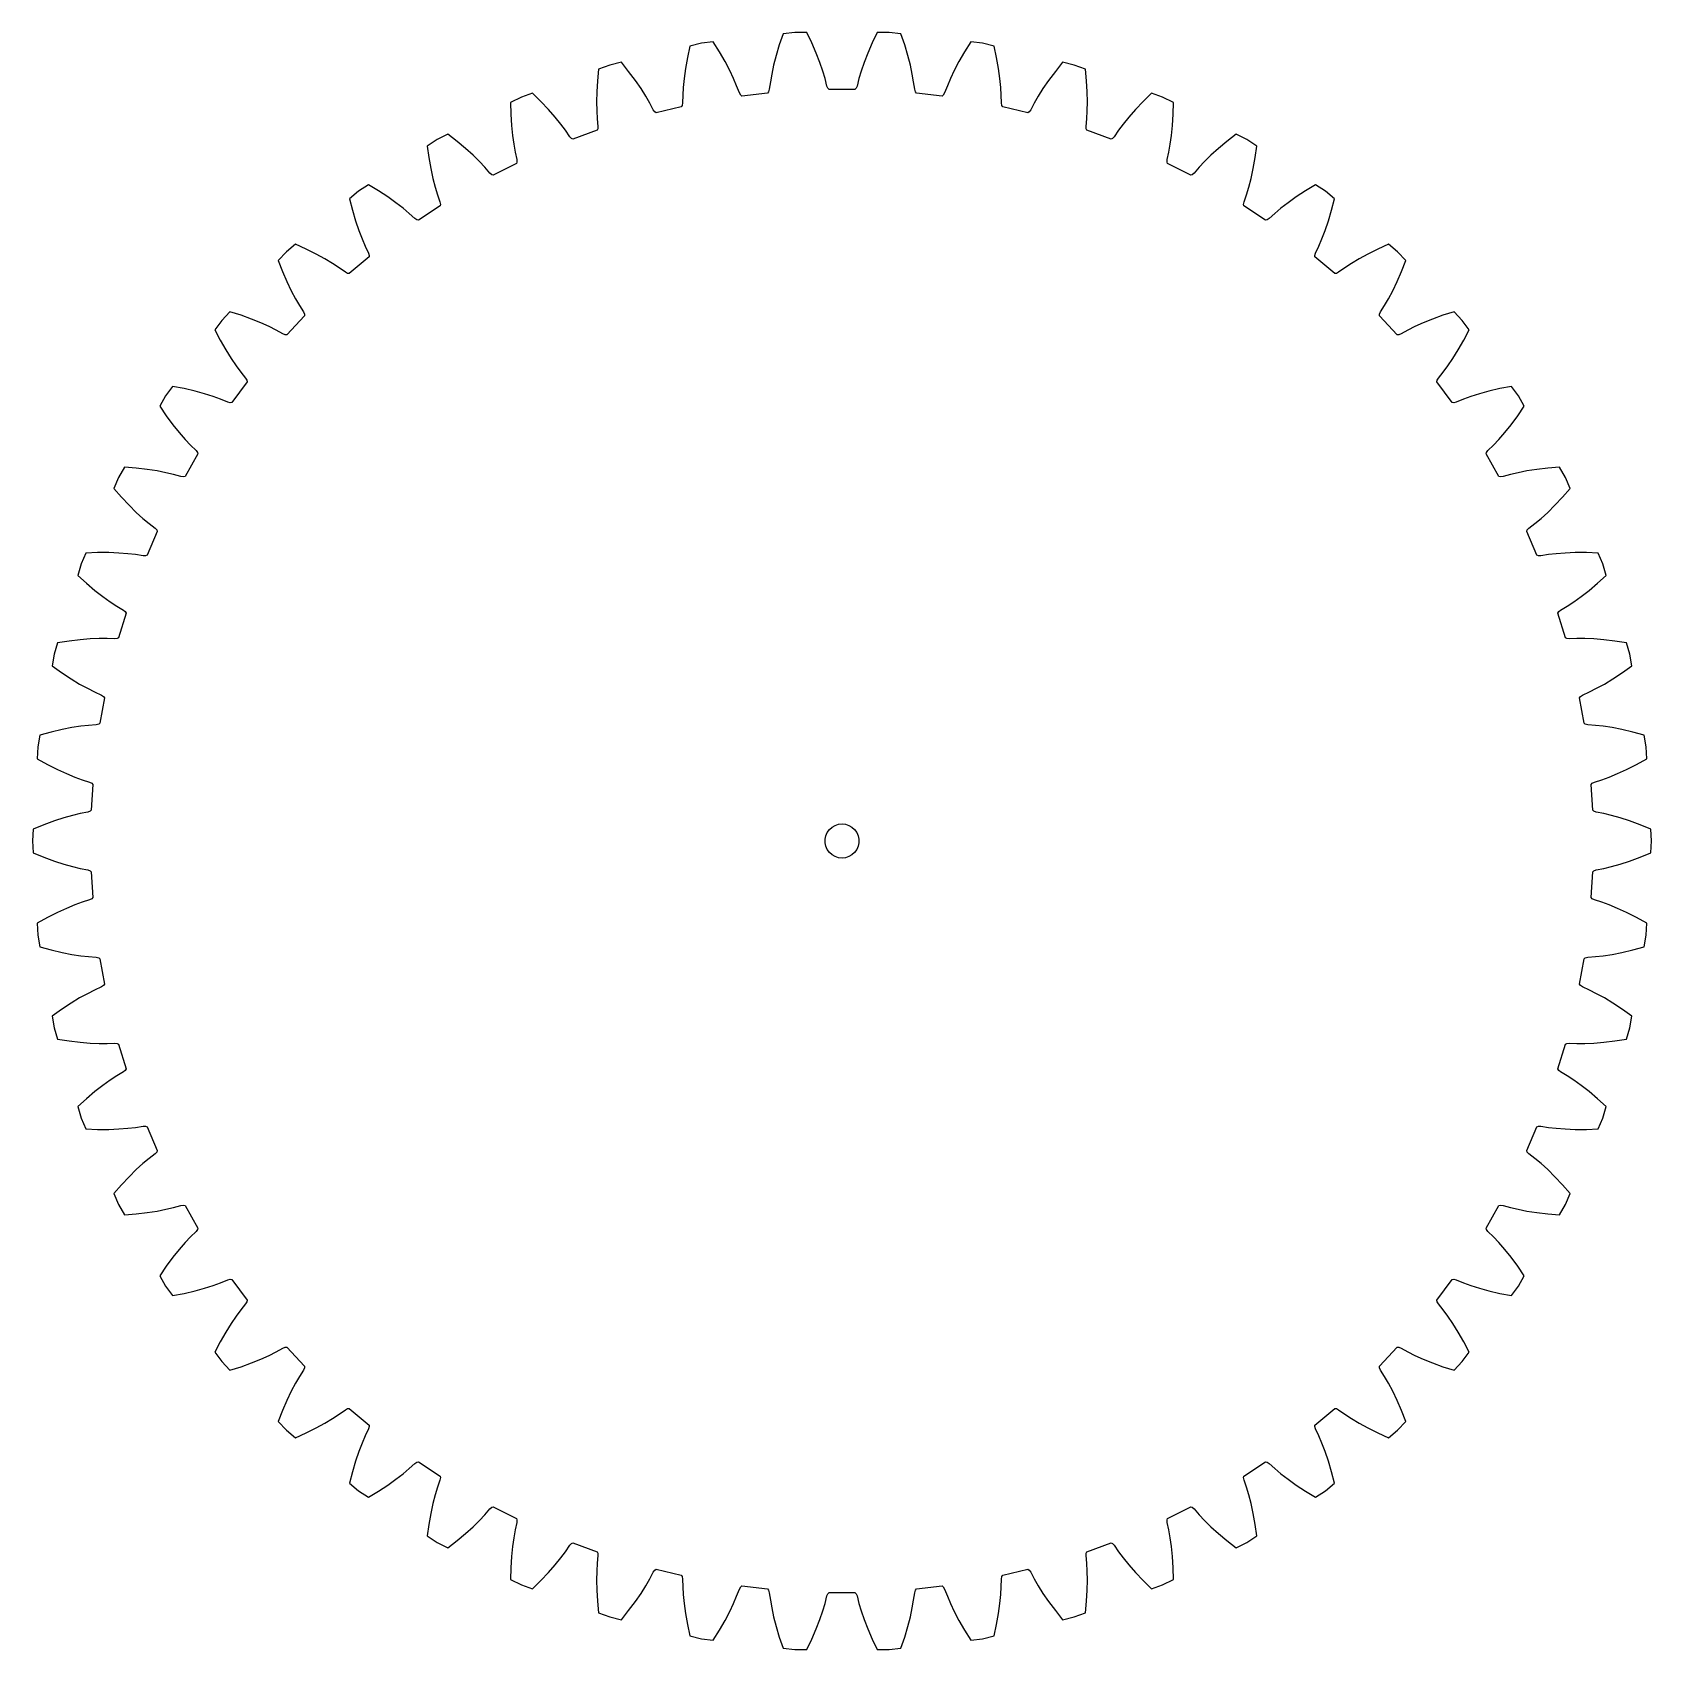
# Model space of a CAD drawing. Header units: metres. Extents: x -71 to 71, y -71 to 71.
import ezdxf

# ---------------------------------------------------------------- set-up
doc = ezdxf.new("R2010")
doc.units = ezdxf.units.M

msp = doc.modelspace()

# ---------------------------------------------------------------- linework, layer by layer
for p, q in [((-13.4, 69.98), (-13.62, 68.97)), ((-12.38, 70.22), (-13.4, 69.98)), ((-11.34, 70.34), (-12.38, 70.22)), ((-10.79, 69.47), (-11.34, 70.34)), ((-5.52, 70.09), (-5.8, 69.14)), ((-5.19, 71.06), (-5.52, 70.09)), ((-4.15, 71.18), (-5.19, 71.06)), ((-3.1, 71.18), (-4.15, 71.18)), ((-2.66, 70.25), (-3.1, 71.18)), ((-2.27, 69.35), (-2.66, 70.25)), ((2.66, 70.25), (2.27, 69.35)), ((3.1, 71.18), (2.66, 70.25)), ((4.15, 71.18), (3.1, 71.18)), ((5.19, 71.06), (4.15, 71.18)), ((5.52, 70.09), (5.19, 71.06)), ((5.8, 69.14), (5.52, 70.09)), ((11.34, 70.34), (10.79, 69.47)), ((12.38, 70.22), (11.34, 70.34)), ((13.4, 69.98), (12.38, 70.22)), ((13.62, 68.97), (13.4, 69.98)), ((-19.43, 68.55), (-20.45, 68.31)), ((-18.79, 67.75), (-19.43, 68.55)), ((-13.62, 68.97), (-13.79, 68)), ((-10.3, 68.62), (-10.79, 69.47)), ((-9.89, 67.83), (-10.3, 68.62)), ((-5.8, 69.14), (-6.02, 68.29)), ((-1.95, 68.52), (-2.27, 69.35)), ((-1.69, 67.78), (-1.95, 68.52)), ((1.95, 68.52), (1.69, 67.78)), ((2.27, 69.35), (1.95, 68.52)), ((6.02, 68.29), (5.8, 69.14)), ((10.3, 68.62), (9.89, 67.83)), ((10.79, 69.47), (10.3, 68.62)), ((13.79, 68), (13.62, 68.97)), ((19.43, 68.55), (18.79, 67.75)), ((20.45, 68.31), (19.43, 68.55)), ((-21.43, 67.95), (-21.53, 66.93)), ((-20.45, 68.31), (-21.43, 67.95)), ((-18.2, 66.96), (-18.79, 67.75)), ((-13.91, 67.12), (-13.98, 66.34)), ((-13.79, 68), (-13.91, 67.12)), ((-9.55, 67.12), (-9.89, 67.83)), ((-9.28, 66.49), (-9.55, 67.12)), ((-6.19, 67.51), (-6.31, 66.83)), ((-6.02, 68.29), (-6.19, 67.51)), ((-1.49, 67.11), (-1.69, 67.78)), ((-1.33, 66.46), (-1.49, 67.11)), ((1.49, 67.11), (1.33, 66.46)), ((1.69, 67.78), (1.49, 67.11)), ((6.19, 67.51), (6.02, 68.29)), ((6.31, 66.83), (6.19, 67.51)), ((9.55, 67.12), (9.28, 66.49)), ((9.89, 67.83), (9.55, 67.12)), ((13.91, 67.12), (13.79, 68)), ((13.98, 66.34), (13.91, 67.12)), ((18.79, 67.75), (18.2, 66.96)), ((21.43, 67.95), (20.45, 68.31)), ((21.53, 66.93), (21.43, 67.95)), ((-27.26, 65.83), (-28.24, 65.47)), ((-26.52, 65.11), (-27.26, 65.83)), ((-21.59, 65.94), (-21.61, 65.06)), ((-21.53, 66.93), (-21.59, 65.94)), ((-17.7, 66.23), (-18.2, 66.96)), ((-17.28, 65.56), (-17.7, 66.23)), ((-14.02, 65.65), (-14.04, 64.98)), ((-13.98, 66.34), (-14.02, 65.65)), ((-9.03, 65.86), (-9.28, 66.49)), ((-8.92, 65.66), (-9.03, 65.86)), ((-8.81, 65.58), (-8.92, 65.66)), ((-6.55, 65.84), (-8.81, 65.58)), ((-6.46, 65.95), (-6.55, 65.84)), ((-6.4, 66.17), (-6.46, 65.95)), ((-6.31, 66.83), (-6.4, 66.17)), ((-1.24, 66.26), (-1.33, 66.46)), ((-1.14, 66.16), (-1.24, 66.26)), ((1.14, 66.16), (-1.14, 66.16)), ((1.24, 66.26), (1.14, 66.16)), ((1.33, 66.46), (1.24, 66.26)), ((6.4, 66.17), (6.31, 66.83)), ((6.46, 65.95), (6.4, 66.17)), ((6.55, 65.84), (6.46, 65.95)), ((8.81, 65.58), (6.55, 65.84)), ((8.92, 65.66), (8.81, 65.58)), ((9.03, 65.86), (8.92, 65.66)), ((9.28, 66.49), (9.03, 65.86)), ((14.02, 65.65), (13.98, 66.34)), ((14.04, 64.98), (14.02, 65.65)), ((17.7, 66.23), (17.28, 65.56)), ((18.2, 66.96), (17.7, 66.23)), ((21.59, 65.94), (21.53, 66.93)), ((21.61, 65.06), (21.59, 65.94)), ((27.26, 65.83), (26.52, 65.11)), ((28.24, 65.47), (27.26, 65.83)), ((-28.24, 65.47), (-29.18, 65)), ((-29.18, 65), (-29.16, 63.97)), ((-25.85, 64.39), (-26.52, 65.11)), ((-25.27, 63.72), (-25.85, 64.39)), ((-21.61, 65.06), (-21.59, 64.27)), ((-21.59, 64.27), (-21.55, 63.58)), ((-16.93, 64.96), (-17.28, 65.56)), ((-16.62, 64.36), (-16.93, 64.96)), ((-16.48, 64.19), (-16.62, 64.36)), ((-16.37, 64.11), (-16.48, 64.19)), ((-14.15, 64.64), (-16.37, 64.11)), ((-14.08, 64.76), (-14.15, 64.64)), ((-14.04, 64.98), (-14.08, 64.76)), ((14.08, 64.76), (14.04, 64.98)), ((14.15, 64.64), (14.08, 64.76)), ((16.37, 64.11), (14.15, 64.64)), ((16.48, 64.19), (16.37, 64.11)), ((16.62, 64.36), (16.48, 64.19)), ((16.93, 64.96), (16.62, 64.36)), ((17.28, 65.56), (16.93, 64.96)), ((21.55, 63.58), (21.59, 64.27)), ((21.59, 64.27), (21.61, 65.06)), ((25.85, 64.39), (25.27, 63.72)), ((26.52, 65.11), (25.85, 64.39)), ((29.18, 65), (28.24, 65.47)), ((29.16, 63.97), (29.18, 65)), ((-29.16, 63.97), (-29.1, 62.99)), ((-29.1, 62.99), (-29.01, 62.11)), ((-24.77, 63.11), (-25.27, 63.72)), ((-24.36, 62.56), (-24.77, 63.11)), ((-21.55, 63.58), (-21.49, 62.91)), ((-21.49, 62.91), (-21.5, 62.68)), ((21.49, 62.91), (21.55, 63.58)), ((21.5, 62.68), (21.49, 62.91)), ((24.77, 63.11), (24.36, 62.56)), ((25.27, 63.72), (24.77, 63.11)), ((29.01, 62.11), (29.1, 62.99)), ((29.1, 62.99), (29.16, 63.97)), ((-35.65, 61.75), (-36.53, 61.17)), ((-34.72, 62.22), (-35.65, 61.75)), ((-33.9, 61.59), (-34.72, 62.22)), ((-33.15, 60.96), (-33.9, 61.59)), ((-29.01, 62.11), (-28.91, 61.33)), ((-28.91, 61.33), (-28.79, 60.65)), ((-23.98, 62), (-24.36, 62.56)), ((-23.82, 61.84), (-23.98, 62)), ((-23.7, 61.78), (-23.82, 61.84)), ((-21.56, 62.56), (-23.7, 61.78)), ((-21.5, 62.68), (-21.56, 62.56)), ((21.56, 62.56), (21.5, 62.68)), ((23.7, 61.78), (21.56, 62.56)), ((23.82, 61.84), (23.7, 61.78)), ((23.98, 62), (23.82, 61.84)), ((24.36, 62.56), (23.98, 62)), ((28.79, 60.65), (28.91, 61.33)), ((28.91, 61.33), (29.01, 62.11)), ((33.9, 61.59), (33.15, 60.96)), ((34.72, 62.22), (33.9, 61.59)), ((35.65, 61.75), (34.72, 62.22)), ((36.53, 61.17), (35.65, 61.75)), ((-36.53, 61.17), (-36.39, 60.16)), ((-36.39, 60.16), (-36.21, 59.19)), ((-32.49, 60.36), (-33.15, 60.96)), ((-31.93, 59.81), (-32.49, 60.36)), ((-28.79, 60.65), (-28.64, 59.99)), ((-28.64, 59.99), (-28.63, 59.76)), ((28.63, 59.76), (28.64, 59.99)), ((28.64, 59.99), (28.79, 60.65)), ((32.49, 60.36), (31.93, 59.81)), ((33.15, 60.96), (32.49, 60.36)), ((36.21, 59.19), (36.39, 60.16)), ((36.39, 60.16), (36.53, 61.17)), ((-36.21, 59.19), (-36.03, 58.32)), ((-31.46, 59.31), (-31.93, 59.81)), ((-31.01, 58.8), (-31.46, 59.31)), ((-30.84, 58.65), (-31.01, 58.8)), ((-30.71, 58.61), (-30.84, 58.65)), ((-28.67, 59.63), (-30.71, 58.61)), ((-28.63, 59.76), (-28.67, 59.63)), ((28.67, 59.63), (28.63, 59.76)), ((30.71, 58.61), (28.67, 59.63)), ((30.84, 58.65), (30.71, 58.61)), ((31.01, 58.8), (30.84, 58.65)), ((31.46, 59.31), (31.01, 58.8)), ((31.93, 59.81), (31.46, 59.31)), ((36.03, 58.32), (36.21, 59.19)), ((-42.58, 57.19), (-43.38, 56.52)), ((-41.7, 57.77), (-42.58, 57.19)), ((-40.82, 57.24), (-41.7, 57.77)), ((-40, 56.7), (-40.82, 57.24)), ((-36.03, 58.32), (-35.83, 57.56)), ((-35.83, 57.56), (-35.63, 56.89)), ((35.63, 56.89), (35.83, 57.56)), ((35.83, 57.56), (36.03, 58.32)), ((40.82, 57.24), (40, 56.7)), ((41.7, 57.77), (40.82, 57.24)), ((42.58, 57.19), (41.7, 57.77)), ((43.38, 56.52), (42.58, 57.19)), ((-43.38, 56.52), (-43.12, 55.53)), ((-39.28, 56.18), (-40, 56.7)), ((-38.66, 55.7), (-39.28, 56.18)), ((-38.13, 55.25), (-38.66, 55.7)), ((-35.4, 55.9), (-37.31, 54.65)), ((-35.63, 56.89), (-35.41, 56.26)), ((-35.41, 56.26), (-35.37, 56.04)), ((-35.37, 56.04), (-35.4, 55.9)), ((35.37, 56.04), (35.41, 56.26)), ((35.4, 55.9), (35.37, 56.04)), ((37.31, 54.65), (35.4, 55.9)), ((35.41, 56.26), (35.63, 56.89)), ((38.66, 55.7), (38.13, 55.25)), ((39.28, 56.18), (38.66, 55.7)), ((40, 56.7), (39.28, 56.18)), ((43.12, 55.53), (43.38, 56.52)), ((-43.12, 55.53), (-42.84, 54.58)), ((-42.84, 54.58), (-42.55, 53.74)), ((-37.63, 54.8), (-38.13, 55.25)), ((-37.44, 54.68), (-37.63, 54.8)), ((-37.31, 54.65), (-37.44, 54.68)), ((37.44, 54.68), (37.31, 54.65)), ((37.63, 54.8), (37.44, 54.68)), ((38.13, 55.25), (37.63, 54.8)), ((42.55, 53.74), (42.84, 54.58)), ((42.84, 54.58), (43.12, 55.53)), ((-42.55, 53.74), (-42.27, 53.01)), ((-42.27, 53.01), (-42, 52.37)), ((42, 52.37), (42.27, 53.01)), ((42.27, 53.01), (42.55, 53.74)), ((-48.93, 51.86), (-49.65, 51.1)), ((-48.13, 52.54), (-48.93, 51.86)), ((-47.19, 52.11), (-48.13, 52.54)), ((-46.31, 51.67), (-47.19, 52.11)), ((-45.54, 51.24), (-46.31, 51.67)), ((-41.65, 51.41), (-43.4, 49.95)), ((-42, 52.37), (-41.7, 51.76)), ((-41.7, 51.76), (-41.64, 51.55)), ((-41.64, 51.55), (-41.65, 51.41)), ((41.64, 51.55), (41.7, 51.76)), ((41.65, 51.41), (41.64, 51.55)), ((43.4, 49.95), (41.65, 51.41)), ((41.7, 51.76), (42, 52.37)), ((46.31, 51.67), (45.54, 51.24)), ((47.19, 52.11), (46.31, 51.67)), ((48.13, 52.54), (47.19, 52.11)), ((48.93, 51.86), (48.13, 52.54)), ((49.65, 51.1), (48.93, 51.86)), ((-49.65, 51.1), (-49.28, 50.14)), ((-49.28, 50.14), (-48.89, 49.24)), ((-44.86, 50.83), (-45.54, 51.24)), ((-44.29, 50.45), (-44.86, 50.83)), ((-43.74, 50.06), (-44.29, 50.45)), ((-43.54, 49.96), (-43.74, 50.06)), ((-43.4, 49.95), (-43.54, 49.96)), ((43.54, 49.96), (43.4, 49.95)), ((43.74, 50.06), (43.54, 49.96)), ((44.29, 50.45), (43.74, 50.06)), ((44.86, 50.83), (44.29, 50.45)), ((45.54, 51.24), (44.86, 50.83)), ((48.89, 49.24), (49.28, 50.14)), ((49.28, 50.14), (49.65, 51.1)), ((-48.89, 49.24), (-48.51, 48.44)), ((48.51, 48.44), (48.89, 49.24)), ((-48.51, 48.44), (-48.14, 47.74)), ((-48.14, 47.74), (-47.79, 47.14)), ((-47.79, 47.14), (-47.43, 46.57)), ((47.43, 46.57), (47.79, 47.14)), ((47.79, 47.14), (48.14, 47.74)), ((48.14, 47.74), (48.51, 48.44)), ((-54.62, 45.83), (-55.24, 44.99)), ((-53.9, 46.59), (-54.62, 45.83)), ((-52.92, 46.28), (-53.9, 46.59)), ((-52, 45.94), (-52.92, 46.28)), ((-51.18, 45.61), (-52, 45.94)), ((-47.34, 46.23), (-48.9, 44.57)), ((-47.43, 46.57), (-47.34, 46.37)), ((-47.34, 46.37), (-47.34, 46.23)), ((47.34, 46.37), (47.43, 46.57)), ((47.34, 46.23), (47.34, 46.37)), ((48.9, 44.57), (47.34, 46.23)), ((52, 45.94), (51.18, 45.61)), ((52.92, 46.28), (52, 45.94)), ((53.9, 46.59), (52.92, 46.28)), ((54.62, 45.83), (53.9, 46.59)), ((55.24, 44.99), (54.62, 45.83)), ((-55.24, 44.99), (-54.77, 44.08)), ((-50.46, 45.28), (-51.18, 45.61)), ((-49.84, 44.97), (-50.46, 45.28)), ((-49.25, 44.64), (-49.84, 44.97)), ((-49.04, 44.57), (-49.25, 44.64)), ((-48.9, 44.57), (-49.04, 44.57)), ((49.04, 44.57), (48.9, 44.57)), ((49.25, 44.64), (49.04, 44.57)), ((49.84, 44.97), (49.25, 44.64)), ((50.46, 45.28), (49.84, 44.97)), ((51.18, 45.61), (50.46, 45.28)), ((54.77, 44.08), (55.24, 44.99)), ((-54.77, 44.08), (-54.27, 43.23)), ((-54.27, 43.23), (-53.8, 42.48)), ((53.8, 42.48), (54.27, 43.23)), ((54.27, 43.23), (54.77, 44.08)), ((-53.8, 42.48), (-53.35, 41.83)), ((-53.35, 41.83), (-52.94, 41.28)), ((52.94, 41.28), (53.35, 41.83)), ((53.35, 41.83), (53.8, 42.48)), ((-58.95, 40.02), (-59.57, 39.18)), ((-57.94, 39.82), (-58.95, 40.02)), ((-52.39, 40.42), (-53.75, 38.59)), ((-52.94, 41.28), (-52.52, 40.75)), ((-52.52, 40.75), (-52.41, 40.56)), ((-52.41, 40.56), (-52.39, 40.42)), ((52.39, 40.42), (52.41, 40.56)), ((53.75, 38.59), (52.39, 40.42)), ((52.41, 40.56), (52.52, 40.75)), ((52.52, 40.75), (52.94, 41.28)), ((58.95, 40.02), (57.94, 39.82)), ((59.57, 39.18), (58.95, 40.02)), ((-59.57, 39.18), (-60.09, 38.27)), ((-56.98, 39.59), (-57.94, 39.82)), ((-56.13, 39.36), (-56.98, 39.59)), ((-55.38, 39.12), (-56.13, 39.36)), ((-54.73, 38.88), (-55.38, 39.12)), ((-54.1, 38.62), (-54.73, 38.88)), ((-53.88, 38.57), (-54.1, 38.62)), ((-53.75, 38.59), (-53.88, 38.57)), ((53.88, 38.57), (53.75, 38.59)), ((54.1, 38.62), (53.88, 38.57)), ((54.73, 38.88), (54.1, 38.62)), ((55.38, 39.12), (54.73, 38.88)), ((56.13, 39.36), (55.38, 39.12)), ((56.98, 39.59), (56.13, 39.36)), ((57.94, 39.82), (56.98, 39.59)), ((60.09, 38.27), (59.57, 39.18)), ((-60.09, 38.27), (-59.51, 37.43)), ((-59.51, 37.43), (-58.93, 36.64)), ((58.93, 36.64), (59.51, 37.43)), ((59.51, 37.43), (60.09, 38.27)), ((-58.93, 36.64), (-58.37, 35.95)), ((-58.37, 35.95), (-57.85, 35.35)), ((57.85, 35.35), (58.37, 35.95)), ((58.37, 35.95), (58.93, 36.64)), ((-57.85, 35.35), (-57.38, 34.85)), ((-57.38, 34.85), (-56.89, 34.38)), ((-56.89, 34.38), (-56.76, 34.2)), ((56.76, 34.2), (56.89, 34.38)), ((56.89, 34.38), (57.38, 34.85)), ((57.38, 34.85), (57.85, 35.35)), ((-63.19, 32.91), (-63.72, 32)), ((-62.17, 32.83), (-63.19, 32.91)), ((-61.19, 32.71), (-62.17, 32.83)), ((-56.73, 34.07), (-57.86, 32.09)), ((-56.76, 34.2), (-56.73, 34.07)), ((56.73, 34.07), (56.76, 34.2)), ((57.86, 32.09), (56.73, 34.07)), ((62.17, 32.83), (61.19, 32.71)), ((63.19, 32.91), (62.17, 32.83)), ((63.72, 32), (63.19, 32.91)), ((-63.72, 32), (-64.13, 31.04)), ((-60.32, 32.58), (-61.19, 32.71)), ((-59.54, 32.42), (-60.32, 32.58)), ((-58.87, 32.26), (-59.54, 32.42)), ((-58.22, 32.08), (-58.87, 32.26)), ((-58, 32.06), (-58.22, 32.08)), ((-57.86, 32.09), (-58, 32.06)), ((58, 32.06), (57.86, 32.09)), ((58.22, 32.08), (58, 32.06)), ((58.87, 32.26), (58.22, 32.08)), ((59.54, 32.42), (58.87, 32.26)), ((60.32, 32.58), (59.54, 32.42)), ((61.19, 32.71), (60.32, 32.58)), ((64.13, 31.04), (63.72, 32)), ((-64.13, 31.04), (-63.46, 30.27)), ((-63.46, 30.27), (-62.78, 29.55)), ((62.78, 29.55), (63.46, 30.27)), ((63.46, 30.27), (64.13, 31.04)), ((-62.78, 29.55), (-62.15, 28.93)), ((-62.15, 28.93), (-61.56, 28.4)), ((61.56, 28.4), (62.15, 28.93)), ((62.15, 28.93), (62.78, 29.55)), ((-61.56, 28.4), (-61.03, 27.95)), ((-60.3, 27.25), (-61.2, 25.16)), ((-61.03, 27.95), (-60.5, 27.54)), ((-60.5, 27.54), (-60.35, 27.38)), ((-60.35, 27.38), (-60.3, 27.25)), ((60.3, 27.25), (60.35, 27.38)), ((61.2, 25.16), (60.3, 27.25)), ((60.35, 27.38), (60.5, 27.54)), ((60.5, 27.54), (61.03, 27.95)), ((61.03, 27.95), (61.56, 28.4)), ((-67, 24.39), (-67.3, 23.38)), ((-66.59, 25.35), (-67, 24.39)), ((-65.56, 25.39), (-66.59, 25.35)), ((-64.58, 25.39), (-65.56, 25.39)), ((-63.69, 25.35), (-64.58, 25.39)), ((-62.9, 25.29), (-63.69, 25.35)), ((-62.22, 25.21), (-62.9, 25.29)), ((-61.55, 25.11), (-62.22, 25.21)), ((-61.33, 25.11), (-61.55, 25.11)), ((-61.2, 25.16), (-61.33, 25.11)), ((61.33, 25.11), (61.2, 25.16)), ((61.55, 25.11), (61.33, 25.11)), ((62.22, 25.21), (61.55, 25.11)), ((62.9, 25.29), (62.22, 25.21)), ((63.69, 25.35), (62.9, 25.29)), ((64.58, 25.39), (63.69, 25.35)), ((65.56, 25.39), (64.58, 25.39)), ((66.59, 25.35), (65.56, 25.39)), ((67, 24.39), (66.59, 25.35)), ((67.3, 23.38), (67, 24.39)), ((-67.3, 23.38), (-66.54, 22.69)), ((66.54, 22.69), (67.3, 23.38)), ((-66.54, 22.69), (-65.79, 22.06)), ((-65.79, 22.06), (-65.09, 21.52)), ((-65.09, 21.52), (-64.44, 21.06)), ((64.44, 21.06), (65.09, 21.52)), ((65.09, 21.52), (65.79, 22.06)), ((65.79, 22.06), (66.54, 22.69)), ((-64.44, 21.06), (-63.87, 20.68)), ((-63.87, 20.68), (-63.29, 20.33)), ((-63.05, 20.07), (-63.71, 17.88)), ((-63.29, 20.33), (-63.12, 20.19)), ((-63.12, 20.19), (-63.05, 20.07)), ((63.05, 20.07), (63.12, 20.19)), ((63.71, 17.88), (63.05, 20.07)), ((63.12, 20.19), (63.29, 20.33)), ((63.29, 20.33), (63.87, 20.68)), ((63.87, 20.68), (64.44, 21.06)), ((-69.08, 17.45), (-69.38, 16.44)), ((-68.06, 17.6), (-69.08, 17.45)), ((-67.09, 17.72), (-68.06, 17.6)), ((-66.2, 17.79), (-67.09, 17.72)), ((-65.41, 17.82), (-66.2, 17.79)), ((-64.72, 17.82), (-65.41, 17.82)), ((-64.05, 17.79), (-64.72, 17.82)), ((-63.83, 17.82), (-64.05, 17.79)), ((-63.71, 17.88), (-63.83, 17.82)), ((63.83, 17.82), (63.71, 17.88)), ((64.05, 17.79), (63.83, 17.82)), ((64.72, 17.82), (64.05, 17.79)), ((65.41, 17.82), (64.72, 17.82)), ((66.2, 17.79), (65.41, 17.82)), ((67.09, 17.72), (66.2, 17.79)), ((68.06, 17.6), (67.09, 17.72)), ((69.08, 17.45), (68.06, 17.6)), ((69.38, 16.44), (69.08, 17.45)), ((-69.38, 16.44), (-69.56, 15.41)), ((69.56, 15.41), (69.38, 16.44)), ((-69.56, 15.41), (-68.73, 14.82)), ((-68.73, 14.82), (-67.9, 14.27)), ((-67.9, 14.27), (-67.14, 13.82)), ((67.14, 13.82), (67.9, 14.27)), ((67.9, 14.27), (68.73, 14.82)), ((68.73, 14.82), (69.56, 15.41)), ((-67.14, 13.82), (-66.45, 13.44)), ((-66.45, 13.44), (-65.84, 13.13)), ((-65.84, 13.13), (-65.22, 12.85)), ((-65.22, 12.85), (-65.03, 12.72)), ((65.03, 12.72), (65.22, 12.85)), ((65.22, 12.85), (65.84, 13.13)), ((65.84, 13.13), (66.45, 13.44)), ((66.45, 13.44), (67.14, 13.82)), ((-64.96, 12.61), (-65.35, 10.37)), ((-65.03, 12.72), (-64.96, 12.61)), ((64.96, 12.61), (65.03, 12.72)), ((65.35, 10.37), (64.96, 12.61)), ((-67.04, 10.1), (-67.82, 9.98)), ((-66.35, 10.18), (-67.04, 10.1)), ((-65.68, 10.24), (-66.35, 10.18)), ((-65.46, 10.29), (-65.68, 10.24)), ((-65.35, 10.37), (-65.46, 10.29)), ((65.46, 10.29), (65.35, 10.37)), ((65.68, 10.24), (65.46, 10.29)), ((66.35, 10.18), (65.68, 10.24)), ((67.04, 10.1), (66.35, 10.18)), ((67.82, 9.98), (67.04, 10.1)), ((-70.64, 9.31), (-70.82, 8.28)), ((-69.65, 9.58), (-70.64, 9.31)), ((-68.69, 9.81), (-69.65, 9.58)), ((-67.82, 9.98), (-68.69, 9.81)), ((68.69, 9.81), (67.82, 9.98)), ((69.65, 9.58), (68.69, 9.81)), ((70.64, 9.31), (69.65, 9.58)), ((70.82, 8.28), (70.64, 9.31)), ((-70.82, 8.28), (-70.88, 7.23)), ((-70.88, 7.23), (-69.98, 6.74)), ((69.98, 6.74), (70.88, 7.23)), ((70.88, 7.23), (70.82, 8.28)), ((-69.98, 6.74), (-69.1, 6.29)), ((-69.1, 6.29), (-68.29, 5.93)), ((-68.29, 5.93), (-67.56, 5.63)), ((67.56, 5.63), (68.29, 5.93)), ((68.29, 5.93), (69.1, 6.29)), ((69.1, 6.29), (69.98, 6.74)), ((-67.56, 5.63), (-66.91, 5.39)), ((-66.91, 5.39), (-66.27, 5.19)), ((-66.27, 5.19), (-66.07, 5.09)), ((-65.98, 4.98), (-66.11, 2.71)), ((-66.07, 5.09), (-65.98, 4.98)), ((65.98, 4.98), (66.07, 5.09)), ((66.11, 2.71), (65.98, 4.98)), ((66.07, 5.09), (66.27, 5.19)), ((66.27, 5.19), (66.91, 5.39)), ((66.91, 5.39), (67.56, 5.63)), ((-70.29, 1.43), (-71.24, 1.04)), ((-69.36, 1.77), (-70.29, 1.43)), ((-68.52, 2.04), (-69.36, 1.77)), ((-67.76, 2.25), (-68.52, 2.04)), ((-67.09, 2.41), (-67.76, 2.25)), ((-66.43, 2.54), (-67.09, 2.41)), ((-66.22, 2.62), (-66.43, 2.54)), ((-66.11, 2.71), (-66.22, 2.62)), ((-0.61, 1.37), (-0.31, 1.47)), ((-0.31, 1.47), (0, 1.5)), ((0, 1.5), (0.31, 1.47)), ((0.31, 1.47), (0.61, 1.37)), ((66.22, 2.62), (66.11, 2.71)), ((66.43, 2.54), (66.22, 2.62)), ((67.09, 2.41), (66.43, 2.54)), ((67.76, 2.25), (67.09, 2.41)), ((68.52, 2.04), (67.76, 2.25)), ((69.36, 1.77), (68.52, 2.04)), ((70.29, 1.43), (69.36, 1.77)), ((71.24, 1.04), (70.29, 1.43)), ((-71.24, 1.04), (-71.3, 0)), ((-71.3, 0), (-71.24, -1.04)), ((-1.49, 0.16), (-1.43, 0.46)), ((-1.49, -0.16), (-1.49, 0.16)), ((-1.43, 0.46), (-1.3, 0.75)), ((-1.3, 0.75), (-1.11, 1)), ((-1.11, 1), (-0.88, 1.21)), ((-0.88, 1.21), (-0.61, 1.37)), ((0.61, 1.37), (0.88, 1.21)), ((0.88, 1.21), (1.11, 1)), ((1.11, 1), (1.3, 0.75)), ((1.3, 0.75), (1.43, 0.46)), ((1.43, 0.46), (1.49, 0.16)), ((1.49, 0.16), (1.49, -0.16)), ((71.3, 0), (71.24, 1.04)), ((-71.24, -1.04), (-70.29, -1.43)), ((-1.43, -0.46), (-1.49, -0.16)), ((-1.3, -0.75), (-1.43, -0.46)), ((-1.11, -1), (-1.3, -0.75)), ((-0.88, -1.21), (-1.11, -1)), ((-0.61, -1.37), (-0.88, -1.21)), ((-0.31, -1.47), (-0.61, -1.37)), ((0.61, -1.37), (0.31, -1.47)), ((0.88, -1.21), (0.61, -1.37)), ((1.11, -1), (0.88, -1.21)), ((1.3, -0.75), (1.11, -1)), ((1.43, -0.46), (1.3, -0.75)), ((1.49, -0.16), (1.43, -0.46)), ((70.29, -1.43), (71.24, -1.04)), ((71.24, -1.04), (71.3, 0)), ((-70.29, -1.43), (-69.36, -1.77)), ((-69.36, -1.77), (-68.52, -2.04)), ((-68.52, -2.04), (-67.76, -2.25)), ((-67.76, -2.25), (-67.09, -2.41)), ((-67.09, -2.41), (-66.43, -2.54)), ((-66.43, -2.54), (-66.22, -2.62)), ((-66.22, -2.62), (-66.11, -2.71)), ((-66.11, -2.71), (-65.98, -4.98)), ((0, -1.5), (-0.31, -1.47)), ((0.31, -1.47), (0, -1.5)), ((65.98, -4.98), (66.11, -2.71)), ((66.11, -2.71), (66.22, -2.62)), ((66.22, -2.62), (66.43, -2.54)), ((66.43, -2.54), (67.09, -2.41)), ((67.09, -2.41), (67.76, -2.25)), ((67.76, -2.25), (68.52, -2.04)), ((68.52, -2.04), (69.36, -1.77)), ((69.36, -1.77), (70.29, -1.43)), ((-67.56, -5.63), (-68.29, -5.93)), ((-66.91, -5.39), (-67.56, -5.63)), ((-66.27, -5.19), (-66.91, -5.39)), ((-66.07, -5.09), (-66.27, -5.19)), ((-65.98, -4.98), (-66.07, -5.09)), ((66.07, -5.09), (65.98, -4.98)), ((66.27, -5.19), (66.07, -5.09)), ((66.91, -5.39), (66.27, -5.19)), ((67.56, -5.63), (66.91, -5.39)), ((68.29, -5.93), (67.56, -5.63)), ((-69.98, -6.74), (-70.88, -7.23)), ((-69.1, -6.29), (-69.98, -6.74)), ((-68.29, -5.93), (-69.1, -6.29)), ((69.1, -6.29), (68.29, -5.93)), ((69.98, -6.74), (69.1, -6.29)), ((70.88, -7.23), (69.98, -6.74)), ((-70.88, -7.23), (-70.82, -8.28)), ((-70.82, -8.28), (-70.64, -9.31)), ((70.64, -9.31), (70.82, -8.28)), ((70.82, -8.28), (70.88, -7.23)), ((-70.64, -9.31), (-69.65, -9.58)), ((-69.65, -9.58), (-68.69, -9.81)), ((-68.69, -9.81), (-67.82, -9.98)), ((-67.82, -9.98), (-67.04, -10.1)), ((67.04, -10.1), (67.82, -9.98)), ((67.82, -9.98), (68.69, -9.81)), ((68.69, -9.81), (69.65, -9.58)), ((69.65, -9.58), (70.64, -9.31)), ((-67.04, -10.1), (-66.35, -10.18)), ((-66.35, -10.18), (-65.68, -10.24)), ((-65.68, -10.24), (-65.46, -10.29)), ((-65.46, -10.29), (-65.35, -10.37)), ((-65.35, -10.37), (-64.96, -12.61)), ((64.96, -12.61), (65.35, -10.37)), ((65.35, -10.37), (65.46, -10.29)), ((65.46, -10.29), (65.68, -10.24)), ((65.68, -10.24), (66.35, -10.18)), ((66.35, -10.18), (67.04, -10.1)), ((-65.03, -12.72), (-65.22, -12.85)), ((-64.96, -12.61), (-65.03, -12.72)), ((65.03, -12.72), (64.96, -12.61)), ((65.22, -12.85), (65.03, -12.72)), ((-67.14, -13.82), (-67.9, -14.27)), ((-66.45, -13.44), (-67.14, -13.82)), ((-65.84, -13.13), (-66.45, -13.44)), ((-65.22, -12.85), (-65.84, -13.13)), ((65.84, -13.13), (65.22, -12.85)), ((66.45, -13.44), (65.84, -13.13)), ((67.14, -13.82), (66.45, -13.44)), ((67.9, -14.27), (67.14, -13.82)), ((-68.73, -14.82), (-69.56, -15.41)), ((-69.56, -15.41), (-69.38, -16.44)), ((-67.9, -14.27), (-68.73, -14.82)), ((68.73, -14.82), (67.9, -14.27)), ((69.56, -15.41), (68.73, -14.82)), ((69.38, -16.44), (69.56, -15.41)), ((-69.38, -16.44), (-69.08, -17.45)), ((69.08, -17.45), (69.38, -16.44)), ((-69.08, -17.45), (-68.06, -17.6)), ((-68.06, -17.6), (-67.09, -17.72)), ((-67.09, -17.72), (-66.2, -17.79)), ((-66.2, -17.79), (-65.41, -17.82)), ((-65.41, -17.82), (-64.72, -17.82)), ((-64.72, -17.82), (-64.05, -17.79)), ((-64.05, -17.79), (-63.83, -17.82)), ((-63.83, -17.82), (-63.71, -17.88)), ((-63.71, -17.88), (-63.05, -20.07)), ((63.05, -20.07), (63.71, -17.88)), ((63.71, -17.88), (63.83, -17.82)), ((63.83, -17.82), (64.05, -17.79)), ((64.05, -17.79), (64.72, -17.82)), ((64.72, -17.82), (65.41, -17.82)), ((65.41, -17.82), (66.2, -17.79)), ((66.2, -17.79), (67.09, -17.72)), ((67.09, -17.72), (68.06, -17.6)), ((68.06, -17.6), (69.08, -17.45)), ((-64.44, -21.06), (-65.09, -21.52)), ((-63.87, -20.68), (-64.44, -21.06)), ((-63.29, -20.33), (-63.87, -20.68)), ((-63.12, -20.19), (-63.29, -20.33)), ((-63.05, -20.07), (-63.12, -20.19)), ((63.12, -20.19), (63.05, -20.07)), ((63.29, -20.33), (63.12, -20.19)), ((63.87, -20.68), (63.29, -20.33)), ((64.44, -21.06), (63.87, -20.68)), ((65.09, -21.52), (64.44, -21.06)), ((-66.54, -22.69), (-67.3, -23.38)), ((-65.79, -22.06), (-66.54, -22.69)), ((-65.09, -21.52), (-65.79, -22.06)), ((65.79, -22.06), (65.09, -21.52)), ((66.54, -22.69), (65.79, -22.06)), ((67.3, -23.38), (66.54, -22.69)), ((-67.3, -23.38), (-67, -24.39)), ((67, -24.39), (67.3, -23.38)), ((-67, -24.39), (-66.59, -25.35)), ((-66.59, -25.35), (-65.56, -25.39)), ((-65.56, -25.39), (-64.58, -25.39)), ((-64.58, -25.39), (-63.69, -25.35)), ((-63.69, -25.35), (-62.9, -25.29)), ((-62.9, -25.29), (-62.22, -25.21)), ((-62.22, -25.21), (-61.55, -25.11)), ((-61.55, -25.11), (-61.33, -25.11)), ((-61.33, -25.11), (-61.2, -25.16)), ((-61.2, -25.16), (-60.3, -27.25)), ((60.3, -27.25), (61.2, -25.16)), ((61.2, -25.16), (61.33, -25.11)), ((61.33, -25.11), (61.55, -25.11)), ((61.55, -25.11), (62.22, -25.21)), ((62.22, -25.21), (62.9, -25.29)), ((62.9, -25.29), (63.69, -25.35)), ((63.69, -25.35), (64.58, -25.39)), ((64.58, -25.39), (65.56, -25.39)), ((65.56, -25.39), (66.59, -25.35)), ((66.59, -25.35), (67, -24.39)), ((-61.56, -28.4), (-62.15, -28.93)), ((-61.03, -27.95), (-61.56, -28.4)), ((-60.5, -27.54), (-61.03, -27.95)), ((-60.35, -27.38), (-60.5, -27.54)), ((-60.3, -27.25), (-60.35, -27.38)), ((60.35, -27.38), (60.3, -27.25)), ((60.5, -27.54), (60.35, -27.38)), ((61.03, -27.95), (60.5, -27.54)), ((61.56, -28.4), (61.03, -27.95)), ((62.15, -28.93), (61.56, -28.4)), ((-62.78, -29.55), (-63.46, -30.27)), ((-62.15, -28.93), (-62.78, -29.55)), ((62.78, -29.55), (62.15, -28.93)), ((63.46, -30.27), (62.78, -29.55)), ((-63.46, -30.27), (-64.13, -31.04)), ((-64.13, -31.04), (-63.72, -32)), ((64.13, -31.04), (63.46, -30.27)), ((63.72, -32), (64.13, -31.04)), ((-63.72, -32), (-63.19, -32.91)), ((-62.17, -32.83), (-61.19, -32.71)), ((-61.19, -32.71), (-60.32, -32.58)), ((-60.32, -32.58), (-59.54, -32.42)), ((-59.54, -32.42), (-58.87, -32.26)), ((-58.87, -32.26), (-58.22, -32.08)), ((-58.22, -32.08), (-58, -32.06)), ((-58, -32.06), (-57.86, -32.09)), ((-57.86, -32.09), (-56.73, -34.07)), ((56.73, -34.07), (57.86, -32.09)), ((57.86, -32.09), (58, -32.06)), ((58, -32.06), (58.22, -32.08)), ((58.22, -32.08), (58.87, -32.26)), ((58.87, -32.26), (59.54, -32.42)), ((59.54, -32.42), (60.32, -32.58)), ((60.32, -32.58), (61.19, -32.71)), ((61.19, -32.71), (62.17, -32.83)), ((63.19, -32.91), (63.72, -32)), ((-63.19, -32.91), (-62.17, -32.83)), ((-56.76, -34.2), (-56.89, -34.38)), ((-56.73, -34.07), (-56.76, -34.2)), ((56.76, -34.2), (56.73, -34.07)), ((56.89, -34.38), (56.76, -34.2)), ((62.17, -32.83), (63.19, -32.91)), ((-57.85, -35.35), (-58.37, -35.95)), ((-57.38, -34.85), (-57.85, -35.35)), ((-56.89, -34.38), (-57.38, -34.85)), ((57.38, -34.85), (56.89, -34.38)), ((57.85, -35.35), (57.38, -34.85)), ((58.37, -35.95), (57.85, -35.35)), ((-58.93, -36.64), (-59.51, -37.43)), ((-58.37, -35.95), (-58.93, -36.64)), ((58.93, -36.64), (58.37, -35.95)), ((59.51, -37.43), (58.93, -36.64)), ((-59.51, -37.43), (-60.09, -38.27)), ((-60.09, -38.27), (-59.57, -39.18)), ((60.09, -38.27), (59.51, -37.43)), ((59.57, -39.18), (60.09, -38.27)), ((-59.57, -39.18), (-58.95, -40.02)), ((-58.95, -40.02), (-57.94, -39.82)), ((-57.94, -39.82), (-56.98, -39.59)), ((-56.98, -39.59), (-56.13, -39.36)), ((-56.13, -39.36), (-55.38, -39.12)), ((-55.38, -39.12), (-54.73, -38.88)), ((-54.73, -38.88), (-54.1, -38.62)), ((-54.1, -38.62), (-53.88, -38.57)), ((-53.88, -38.57), (-53.75, -38.59)), ((-53.75, -38.59), (-52.39, -40.42)), ((52.39, -40.42), (53.75, -38.59)), ((53.75, -38.59), (53.88, -38.57)), ((53.88, -38.57), (54.1, -38.62)), ((54.1, -38.62), (54.73, -38.88)), ((54.73, -38.88), (55.38, -39.12)), ((55.38, -39.12), (56.13, -39.36)), ((56.13, -39.36), (56.98, -39.59)), ((56.98, -39.59), (57.94, -39.82)), ((57.94, -39.82), (58.95, -40.02)), ((58.95, -40.02), (59.57, -39.18)), ((-52.94, -41.28), (-53.35, -41.83)), ((-52.52, -40.75), (-52.94, -41.28)), ((-52.41, -40.56), (-52.52, -40.75)), ((-52.39, -40.42), (-52.41, -40.56)), ((52.41, -40.56), (52.39, -40.42)), ((52.52, -40.75), (52.41, -40.56)), ((52.94, -41.28), (52.52, -40.75)), ((53.35, -41.83), (52.94, -41.28)), ((-53.8, -42.48), (-54.27, -43.23)), ((-53.35, -41.83), (-53.8, -42.48)), ((53.8, -42.48), (53.35, -41.83)), ((54.27, -43.23), (53.8, -42.48)), ((-54.77, -44.08), (-55.24, -44.99)), ((-54.27, -43.23), (-54.77, -44.08)), ((54.77, -44.08), (54.27, -43.23)), ((55.24, -44.99), (54.77, -44.08)), ((-55.24, -44.99), (-54.62, -45.83)), ((-52, -45.94), (-51.18, -45.61)), ((-51.18, -45.61), (-50.46, -45.28)), ((-50.46, -45.28), (-49.84, -44.97)), ((-49.84, -44.97), (-49.25, -44.64)), ((-49.25, -44.64), (-49.04, -44.57)), ((-49.04, -44.57), (-48.9, -44.57)), ((-48.9, -44.57), (-47.34, -46.23)), ((47.34, -46.23), (48.9, -44.57)), ((48.9, -44.57), (49.04, -44.57)), ((49.04, -44.57), (49.25, -44.64)), ((49.25, -44.64), (49.84, -44.97)), ((49.84, -44.97), (50.46, -45.28)), ((50.46, -45.28), (51.18, -45.61)), ((51.18, -45.61), (52, -45.94)), ((54.62, -45.83), (55.24, -44.99)), ((-54.62, -45.83), (-53.9, -46.59)), ((-53.9, -46.59), (-52.92, -46.28)), ((-52.92, -46.28), (-52, -45.94)), ((-47.43, -46.57), (-47.79, -47.14)), ((-47.34, -46.37), (-47.43, -46.57)), ((-47.34, -46.23), (-47.34, -46.37)), ((47.34, -46.37), (47.34, -46.23)), ((47.43, -46.57), (47.34, -46.37)), ((47.79, -47.14), (47.43, -46.57)), ((52, -45.94), (52.92, -46.28)), ((52.92, -46.28), (53.9, -46.59)), ((53.9, -46.59), (54.62, -45.83)), ((-48.51, -48.44), (-48.89, -49.24)), ((-48.14, -47.74), (-48.51, -48.44)), ((-47.79, -47.14), (-48.14, -47.74)), ((48.14, -47.74), (47.79, -47.14)), ((48.51, -48.44), (48.14, -47.74)), ((48.89, -49.24), (48.51, -48.44)), ((-48.89, -49.24), (-49.28, -50.14)), ((49.28, -50.14), (48.89, -49.24)), ((-49.28, -50.14), (-49.65, -51.1)), ((-49.65, -51.1), (-48.93, -51.86)), ((-46.31, -51.67), (-45.54, -51.24)), ((-45.54, -51.24), (-44.86, -50.83)), ((-44.86, -50.83), (-44.29, -50.45)), ((-44.29, -50.45), (-43.74, -50.06)), ((-43.74, -50.06), (-43.54, -49.96)), ((-43.54, -49.96), (-43.4, -49.95)), ((-43.4, -49.95), (-41.65, -51.41)), ((41.65, -51.41), (43.4, -49.95)), ((43.4, -49.95), (43.54, -49.96)), ((43.54, -49.96), (43.74, -50.06)), ((43.74, -50.06), (44.29, -50.45)), ((44.29, -50.45), (44.86, -50.83)), ((44.86, -50.83), (45.54, -51.24)), ((45.54, -51.24), (46.31, -51.67)), ((48.93, -51.86), (49.65, -51.1)), ((49.65, -51.1), (49.28, -50.14)), ((-48.93, -51.86), (-48.13, -52.54)), ((-48.13, -52.54), (-47.19, -52.11)), ((-47.19, -52.11), (-46.31, -51.67)), ((-42, -52.37), (-42.27, -53.01)), ((-41.7, -51.76), (-42, -52.37)), ((-41.64, -51.55), (-41.7, -51.76)), ((-41.65, -51.41), (-41.64, -51.55)), ((41.64, -51.55), (41.65, -51.41)), ((41.7, -51.76), (41.64, -51.55)), ((42, -52.37), (41.7, -51.76)), ((42.27, -53.01), (42, -52.37)), ((46.31, -51.67), (47.19, -52.11)), ((47.19, -52.11), (48.13, -52.54)), ((48.13, -52.54), (48.93, -51.86)), ((-42.55, -53.74), (-42.84, -54.58)), ((-42.27, -53.01), (-42.55, -53.74)), ((42.55, -53.74), (42.27, -53.01)), ((42.84, -54.58), (42.55, -53.74)), ((-43.12, -55.53), (-43.38, -56.52)), ((-42.84, -54.58), (-43.12, -55.53)), ((-38.66, -55.7), (-38.13, -55.25)), ((-38.13, -55.25), (-37.63, -54.8)), ((-37.63, -54.8), (-37.44, -54.68)), ((-37.44, -54.68), (-37.31, -54.65)), ((-37.31, -54.65), (-35.4, -55.9)), ((35.4, -55.9), (37.31, -54.65)), ((37.31, -54.65), (37.44, -54.68)), ((37.44, -54.68), (37.63, -54.8)), ((37.63, -54.8), (38.13, -55.25)), ((38.13, -55.25), (38.66, -55.7)), ((43.12, -55.53), (42.84, -54.58)), ((43.38, -56.52), (43.12, -55.53)), ((-43.38, -56.52), (-42.58, -57.19)), ((-40.82, -57.24), (-40, -56.7)), ((-40, -56.7), (-39.28, -56.18)), ((-39.28, -56.18), (-38.66, -55.7)), ((-35.63, -56.89), (-35.83, -57.56)), ((-35.41, -56.26), (-35.63, -56.89)), ((-35.37, -56.04), (-35.41, -56.26)), ((-35.4, -55.9), (-35.37, -56.04)), ((35.37, -56.04), (35.4, -55.9)), ((35.41, -56.26), (35.37, -56.04)), ((35.63, -56.89), (35.41, -56.26)), ((35.83, -57.56), (35.63, -56.89)), ((38.66, -55.7), (39.28, -56.18)), ((39.28, -56.18), (40, -56.7)), ((40, -56.7), (40.82, -57.24)), ((42.58, -57.19), (43.38, -56.52)), ((-42.58, -57.19), (-41.7, -57.77)), ((-41.7, -57.77), (-40.82, -57.24)), ((-36.03, -58.32), (-36.21, -59.19)), ((-35.83, -57.56), (-36.03, -58.32)), ((36.03, -58.32), (35.83, -57.56)), ((36.21, -59.19), (36.03, -58.32)), ((40.82, -57.24), (41.7, -57.77)), ((41.7, -57.77), (42.58, -57.19)), ((-36.21, -59.19), (-36.39, -60.16)), ((-32.49, -60.36), (-31.93, -59.81)), ((-31.93, -59.81), (-31.46, -59.31)), ((-31.46, -59.31), (-31.01, -58.8)), ((-31.01, -58.8), (-30.84, -58.65)), ((-30.84, -58.65), (-30.71, -58.61)), ((-30.71, -58.61), (-28.67, -59.63)), ((-28.67, -59.63), (-28.63, -59.76)), ((-28.63, -59.76), (-28.64, -59.99)), ((28.63, -59.76), (28.67, -59.63)), ((28.64, -59.99), (28.63, -59.76)), ((28.67, -59.63), (30.71, -58.61)), ((30.71, -58.61), (30.84, -58.65)), ((30.84, -58.65), (31.01, -58.8)), ((31.01, -58.8), (31.46, -59.31)), ((31.46, -59.31), (31.93, -59.81)), ((31.93, -59.81), (32.49, -60.36)), ((36.39, -60.16), (36.21, -59.19)), ((-36.39, -60.16), (-36.53, -61.17)), ((-36.53, -61.17), (-35.65, -61.75)), ((-33.9, -61.59), (-33.15, -60.96)), ((-33.15, -60.96), (-32.49, -60.36)), ((-28.79, -60.65), (-28.91, -61.33)), ((-28.64, -59.99), (-28.79, -60.65)), ((28.79, -60.65), (28.64, -59.99)), ((28.91, -61.33), (28.79, -60.65)), ((32.49, -60.36), (33.15, -60.96)), ((33.15, -60.96), (33.9, -61.59)), ((35.65, -61.75), (36.53, -61.17)), ((36.53, -61.17), (36.39, -60.16)), ((-35.65, -61.75), (-34.72, -62.22)), ((-34.72, -62.22), (-33.9, -61.59)), ((-29.01, -62.11), (-29.1, -62.99)), ((-28.91, -61.33), (-29.01, -62.11)), ((-24.77, -63.11), (-24.36, -62.56)), ((-24.36, -62.56), (-23.98, -62)), ((-23.98, -62), (-23.82, -61.84)), ((-23.82, -61.84), (-23.7, -61.78)), ((-23.7, -61.78), (-21.56, -62.56)), ((-21.56, -62.56), (-21.5, -62.68)), ((-21.5, -62.68), (-21.49, -62.91)), ((21.49, -62.91), (21.5, -62.68)), ((21.5, -62.68), (21.56, -62.56)), ((21.56, -62.56), (23.7, -61.78)), ((23.7, -61.78), (23.82, -61.84)), ((23.82, -61.84), (23.98, -62)), ((23.98, -62), (24.36, -62.56)), ((24.36, -62.56), (24.77, -63.11)), ((29.01, -62.11), (28.91, -61.33)), ((29.1, -62.99), (29.01, -62.11)), ((33.9, -61.59), (34.72, -62.22)), ((34.72, -62.22), (35.65, -61.75)), ((-29.16, -63.97), (-29.18, -65)), ((-29.1, -62.99), (-29.16, -63.97)), ((-25.85, -64.39), (-25.27, -63.72)), ((-25.27, -63.72), (-24.77, -63.11)), ((-21.55, -63.58), (-21.59, -64.27)), ((-21.49, -62.91), (-21.55, -63.58)), ((-16.48, -64.19), (-16.37, -64.11)), ((-16.37, -64.11), (-14.15, -64.64)), ((14.15, -64.64), (16.37, -64.11)), ((16.37, -64.11), (16.48, -64.19)), ((21.55, -63.58), (21.49, -62.91)), ((21.59, -64.27), (21.55, -63.58)), ((24.77, -63.11), (25.27, -63.72)), ((25.27, -63.72), (25.85, -64.39)), ((29.16, -63.97), (29.1, -62.99)), ((29.18, -65), (29.16, -63.97)), ((-29.18, -65), (-28.24, -65.47)), ((-28.24, -65.47), (-27.26, -65.83)), ((-27.26, -65.83), (-26.52, -65.11)), ((-26.52, -65.11), (-25.85, -64.39)), ((-21.59, -64.27), (-21.61, -65.06)), ((-21.61, -65.06), (-21.59, -65.94)), ((-17.7, -66.23), (-17.28, -65.56)), ((-17.28, -65.56), (-16.93, -64.96)), ((-16.93, -64.96), (-16.62, -64.36)), ((-16.62, -64.36), (-16.48, -64.19)), ((-14.15, -64.64), (-14.08, -64.76)), ((-14.08, -64.76), (-14.04, -64.98)), ((-14.04, -64.98), (-14.02, -65.65)), ((-8.92, -65.66), (-8.81, -65.58)), ((-8.81, -65.58), (-6.55, -65.84)), ((6.55, -65.84), (8.81, -65.58)), ((8.81, -65.58), (8.92, -65.66)), ((14.02, -65.65), (14.04, -64.98)), ((14.04, -64.98), (14.08, -64.76)), ((14.08, -64.76), (14.15, -64.64)), ((16.48, -64.19), (16.62, -64.36)), ((16.62, -64.36), (16.93, -64.96)), ((16.93, -64.96), (17.28, -65.56)), ((17.28, -65.56), (17.7, -66.23)), ((21.61, -65.06), (21.59, -64.27)), ((21.59, -65.94), (21.61, -65.06)), ((25.85, -64.39), (26.52, -65.11)), ((26.52, -65.11), (27.26, -65.83)), ((27.26, -65.83), (28.24, -65.47)), ((28.24, -65.47), (29.18, -65)), ((-21.59, -65.94), (-21.53, -66.93)), ((-21.53, -66.93), (-21.43, -67.95)), ((-18.79, -67.75), (-18.2, -66.96)), ((-18.2, -66.96), (-17.7, -66.23)), ((-14.02, -65.65), (-13.98, -66.34)), ((-13.98, -66.34), (-13.91, -67.12)), ((-9.55, -67.12), (-9.28, -66.49)), ((-9.28, -66.49), (-9.03, -65.86)), ((-9.03, -65.86), (-8.92, -65.66)), ((-6.55, -65.84), (-6.46, -65.95)), ((-6.46, -65.95), (-6.4, -66.17)), ((-6.4, -66.17), (-6.31, -66.83)), ((-6.31, -66.83), (-6.19, -67.51)), ((-1.49, -67.11), (-1.33, -66.46)), ((-1.33, -66.46), (-1.24, -66.26)), ((-1.24, -66.26), (-1.14, -66.16)), ((-1.14, -66.16), (1.14, -66.16)), ((1.14, -66.16), (1.24, -66.26)), ((1.24, -66.26), (1.33, -66.46)), ((1.33, -66.46), (1.49, -67.11)), ((6.19, -67.51), (6.31, -66.83)), ((6.31, -66.83), (6.4, -66.17)), ((6.4, -66.17), (6.46, -65.95)), ((6.46, -65.95), (6.55, -65.84)), ((8.92, -65.66), (9.03, -65.86)), ((9.03, -65.86), (9.28, -66.49)), ((9.28, -66.49), (9.55, -67.12)), ((13.91, -67.12), (13.98, -66.34)), ((13.98, -66.34), (14.02, -65.65)), ((17.7, -66.23), (18.2, -66.96)), ((18.2, -66.96), (18.79, -67.75)), ((21.43, -67.95), (21.53, -66.93)), ((21.53, -66.93), (21.59, -65.94)), ((-21.43, -67.95), (-20.45, -68.31)), ((-20.45, -68.31), (-19.43, -68.55)), ((-19.43, -68.55), (-18.79, -67.75)), ((-13.91, -67.12), (-13.79, -68)), ((-13.79, -68), (-13.62, -68.97)), ((-10.3, -68.62), (-9.89, -67.83)), ((-9.89, -67.83), (-9.55, -67.12)), ((-6.19, -67.51), (-6.02, -68.29)), ((-6.02, -68.29), (-5.8, -69.14)), ((-1.95, -68.52), (-1.69, -67.78)), ((-1.69, -67.78), (-1.49, -67.11)), ((1.49, -67.11), (1.69, -67.78)), ((1.69, -67.78), (1.95, -68.52)), ((5.8, -69.14), (6.02, -68.29)), ((6.02, -68.29), (6.19, -67.51)), ((9.55, -67.12), (9.89, -67.83)), ((9.89, -67.83), (10.3, -68.62)), ((13.62, -68.97), (13.79, -68)), ((13.79, -68), (13.91, -67.12)), ((18.79, -67.75), (19.43, -68.55)), ((19.43, -68.55), (20.45, -68.31)), ((20.45, -68.31), (21.43, -67.95)), ((-13.62, -68.97), (-13.4, -69.98)), ((-11.34, -70.34), (-10.79, -69.47)), ((-10.79, -69.47), (-10.3, -68.62)), ((-5.8, -69.14), (-5.52, -70.09)), ((-2.66, -70.25), (-2.27, -69.35)), ((-2.27, -69.35), (-1.95, -68.52)), ((1.95, -68.52), (2.27, -69.35)), ((2.27, -69.35), (2.66, -70.25)), ((5.52, -70.09), (5.8, -69.14)), ((10.3, -68.62), (10.79, -69.47)), ((10.79, -69.47), (11.34, -70.34)), ((13.4, -69.98), (13.62, -68.97)), ((-13.4, -69.98), (-12.38, -70.22)), ((-12.38, -70.22), (-11.34, -70.34)), ((-5.52, -70.09), (-5.19, -71.06)), ((-5.19, -71.06), (-4.15, -71.18)), ((-4.15, -71.18), (-3.1, -71.18)), ((-3.1, -71.18), (-2.66, -70.25)), ((2.66, -70.25), (3.1, -71.18)), ((3.1, -71.18), (4.15, -71.18)), ((4.15, -71.18), (5.19, -71.06)), ((5.19, -71.06), (5.52, -70.09)), ((11.34, -70.34), (12.38, -70.22)), ((12.38, -70.22), (13.4, -69.98))]:
    msp.add_line(p, q)

doc.saveas('drawing.dxf')
